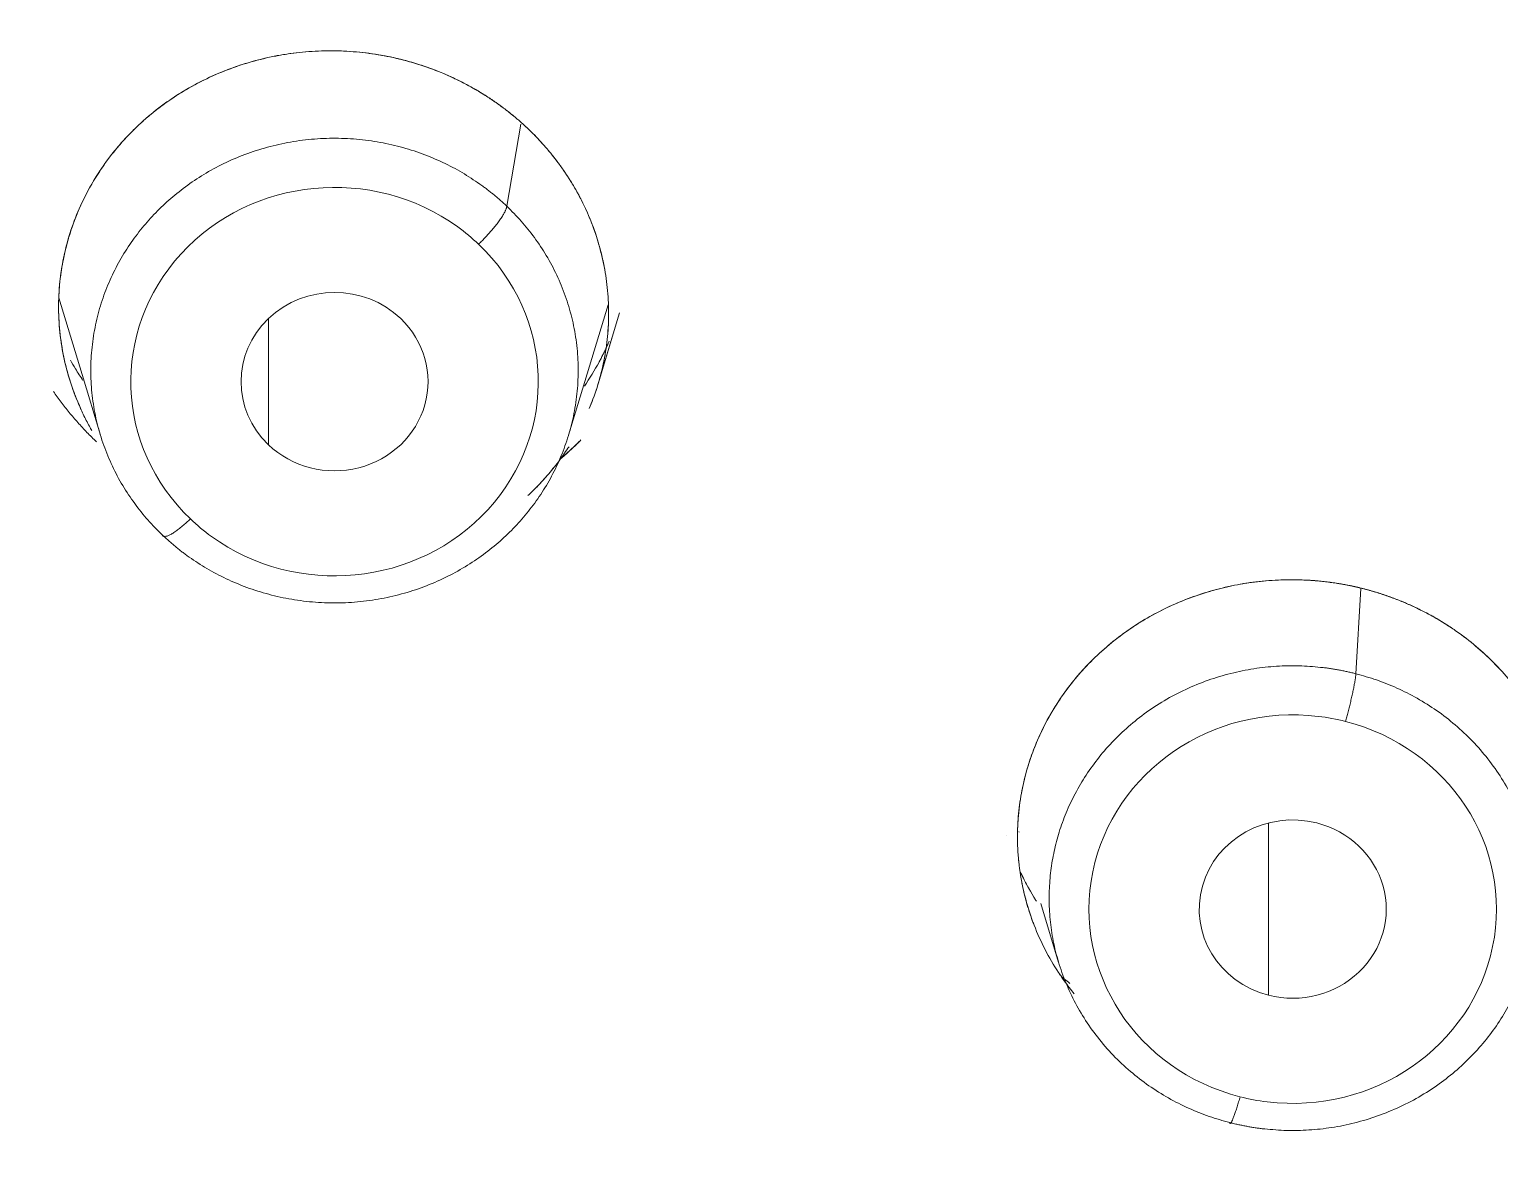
# Model space of a CAD drawing. Extents: x 6453 to 7582, y 0 to 827.
# Drawn here: x 6946.35 to 6957.36, y 476.34 to 484.75 of the extents above; entities that cross this region are included whole.
import ezdxf

# ---------------------------------------------------------------- set-up
doc = ezdxf.new("R2010")
doc.units = 0
doc.header["$LTSCALE"] = 30
doc.header["$MEASUREMENT"] = 0
doc.layers.add('1', color=7, linetype='CONTINUOUS')

msp = doc.modelspace()

# ---------------------------------------------------------------- linework, layer by layer
at = {"layer": '1', "color": 7, "linetype": 'Continuous', "lineweight": 13}
for p, q in [((6950.033, 484.041), (6949.928, 483.427)), ((6948.143, 482.586), (6948.143, 481.642)), ((6956.32, 480.564), (6956.283, 479.927)), ((6955.629, 478.81), (6955.629, 477.52))]:
    msp.add_line(p, q, dxfattribs=at)
at = {"layer": '1', "color": 7, "linetype": 'Continuous', "lineweight": 18}
for p, q in [((6946.574, 482.741), (6946.748, 482.167)), ((6950.39, 481.714), (6950.685, 482.688)), ((6950.606, 482.083), (6950.772, 482.63)), ((6950.611, 482.097), (6950.772, 482.63)), ((6946.748, 482.167), (6946.886, 481.714)), ((6953.665, 478.718), (6953.665, 478.718)), ((6953.761, 478.746), (6953.762, 478.742)), ((6953.924, 478.207), (6954.058, 477.764))]:
    msp.add_line(p, q, dxfattribs=at)
for centre, major_axis, start_param, end_param in [((6959.952, 496.519), (-59.628, 0), 0, 1.529457), ((6959.952, 496.519), (-59.628, 0), 0, 1.529457), ((6948.638, 482.114), (-0.7, 0), 3.926991, 7.068583), ((6948.638, 482.114), (-0.7, 0), 0.785398, 3.926991), ((6955.81, 478.165), (-0.7, 0), 4.45059, 7.592182), ((6955.81, 478.165), (-0.7, 0), 1.308997, 4.45059)]:
    msp.add_ellipse(centre, major_axis=major_axis, ratio=0.953717, start_param=start_param, end_param=end_param, dxfattribs=at)
at = {"layer": '1', "color": 7, "linetype": 'Continuous', "lineweight": 13}
for centre, start_param, end_param in [((6948.638, 482.114), 4.063117, 7.068583), ((6948.638, 482.114), 3.926991, 4.063117), ((6948.638, 482.114), 0.921524, 3.926991), ((6948.638, 482.114), 0.785398, 0.921524), ((6955.81, 478.165), 4.586715, 7.592182), ((6955.81, 478.165), 4.45059, 4.586715), ((6955.81, 478.165), 1.445123, 4.45059), ((6955.81, 478.165), 1.308997, 1.445123)]:
    msp.add_ellipse(centre, major_axis=(-1.525, 0), ratio=0.953717, start_param=start_param, end_param=end_param, dxfattribs=at)
at = {"layer": '1', "color": 7, "linetype": 'Continuous', "lineweight": 18}
for points, knots in [([(6962.419, 439.668), (6962.999, 439.691), (6964.676, 439.78), (6967.443, 440.04), (6970.703, 440.52), (6973.93, 441.172), (6977.115, 441.992), (6980.248, 442.979), (6983.318, 444.129), (6986.318, 445.439), (6989.237, 446.905), (6992.067, 448.523), (6994.799, 450.287), (6997.425, 452.192), (6999.937, 454.232), (7002.327, 456.402), (7004.588, 458.694), (7006.713, 461.101), (7008.695, 463.617), (7010.529, 466.233), (7012.208, 468.942), (7013.729, 471.735), (7015.085, 474.604), (7016.274, 477.54), (7017.291, 480.534), (7018.133, 483.576), (7018.799, 486.659), (7019.284, 489.772), (7019.59, 492.905), (7019.713, 496.05), (7019.655, 499.196), (7019.414, 502.335), (7018.993, 505.456), (7018.391, 508.55), (7017.612, 511.608), (7016.657, 514.62), (7015.53, 517.578), (7014.233, 520.471), (7012.77, 523.292), (7011.147, 526.031), (7009.368, 528.681), (7007.439, 531.234), (7005.364, 533.681), (7003.152, 536.015), (7000.807, 538.229), (6998.339, 540.316), (6995.753, 542.27), (6993.058, 544.085), (6990.263, 545.755), (6987.375, 547.276), (6984.403, 548.643), (6981.357, 549.85), (6978.245, 550.896), (6975.078, 551.776), (6971.865, 552.489), (6968.616, 553.031), (6965.34, 553.401), (6962.047, 553.598), (6958.749, 553.622), (6955.453, 553.471), (6952.172, 553.148), (6948.914, 552.652), (6945.69, 551.986), (6942.51, 551.151), (6939.382, 550.149), (6936.317, 548.985), (6933.324, 547.661), (6930.413, 546.181), (6927.591, 544.551), (6924.868, 542.774), (6922.252, 540.857), (6919.75, 538.805), (6917.371, 536.624), (6915.122, 534.322), (6913.01, 531.904), (6911.04, 529.379), (6909.22, 526.755), (6907.554, 524.038), (6906.048, 521.238), (6904.706, 518.363), (6903.532, 515.422), (6902.531, 512.423), (6901.704, 509.377), (6901.055, 506.291), (6900.585, 503.176), (6900.295, 500.041), (6900.188, 496.896), (6900.263, 493.75), (6900.519, 490.612), (6900.956, 487.493), (6901.573, 484.402), (6902.368, 481.348), (6903.339, 478.34), (6904.481, 475.388), (6905.793, 472.5), (6907.27, 469.686), (6908.907, 466.954), (6910.699, 464.313), (6912.642, 461.769), (6914.729, 459.332), (6916.953, 457.008), (6919.309, 454.805), (6921.788, 452.73), (6924.384, 450.788), (6927.088, 448.985), (6929.892, 447.328), (6932.788, 445.82), (6935.766, 444.468), (6938.818, 443.274), (6941.935, 442.243), (6945.107, 441.377), (6948.323, 440.68), (6951.575, 440.153), (6954.634, 439.822), (6956.606, 439.702), (6957.484, 439.668)], [0, 0, 0, 0, 0.004702, 0.013606, 0.022511, 0.031416, 0.040321, 0.049226, 0.058131, 0.067035, 0.07594, 0.084844, 0.093748, 0.102652, 0.111556, 0.120459, 0.129362, 0.138265, 0.147168, 0.15607, 0.164972, 0.173874, 0.182775, 0.191676, 0.200577, 0.209478, 0.218378, 0.227279, 0.236179, 0.245079, 0.253978, 0.262878, 0.271778, 0.280678, 0.289578, 0.298478, 0.307379, 0.316279, 0.32518, 0.334081, 0.342982, 0.351884, 0.360785, 0.369687, 0.37859, 0.387493, 0.396396, 0.405299, 0.414202, 0.423106, 0.43201, 0.440914, 0.449818, 0.458723, 0.467628, 0.476532, 0.485437, 0.494342, 0.503247, 0.512152, 0.521057, 0.529962, 0.538867, 0.547772, 0.556677, 0.565582, 0.574486, 0.583391, 0.592295, 0.601199, 0.610103, 0.619007, 0.62791, 0.636813, 0.645716, 0.654619, 0.663521, 0.672423, 0.681325, 0.690226, 0.699127, 0.708028, 0.716929, 0.725829, 0.734729, 0.743629, 0.752529, 0.761429, 0.770329, 0.779229, 0.788129, 0.797029, 0.805929, 0.814829, 0.82373, 0.832631, 0.841532, 0.850433, 0.859334, 0.868236, 0.877138, 0.886041, 0.894944, 0.903847, 0.91275, 0.921653, 0.930557, 0.939461, 0.948365, 0.95727, 0.966174, 0.975079, 0.983983, 0.992888, 1, 1, 1, 1]), ([(6995.778, 451.033), (6996.33, 451.416), (6997.748, 452.443), (6999.935, 454.234), (7002.327, 456.401), (7004.588, 458.694), (7006.713, 461.101), (7008.695, 463.617), (7010.529, 466.233), (7012.208, 468.942), (7013.729, 471.735), (7015.085, 474.604), (7016.274, 477.54), (7017.291, 480.534), (7018.133, 483.576), (7018.799, 486.659), (7019.284, 489.772), (7019.59, 492.905), (7019.713, 496.05), (7019.655, 499.196), (7019.414, 502.335), (7018.993, 505.456), (7018.391, 508.55), (7017.612, 511.608), (7016.657, 514.62), (7015.53, 517.578), (7014.233, 520.471), (7012.77, 523.292), (7011.147, 526.031), (7009.368, 528.681), (7007.439, 531.234), (7005.364, 533.681), (7003.152, 536.015), (7000.807, 538.229), (6998.339, 540.316), (6995.753, 542.27), (6993.058, 544.085), (6990.263, 545.755), (6987.375, 547.276), (6984.403, 548.643), (6981.357, 549.85), (6978.245, 550.896), (6975.078, 551.776), (6971.865, 552.489), (6968.616, 553.031), (6965.34, 553.401), (6962.047, 553.598), (6958.749, 553.622), (6955.453, 553.471), (6952.172, 553.148), (6948.914, 552.652), (6945.69, 551.986), (6942.51, 551.151), (6939.382, 550.149), (6936.317, 548.985), (6933.324, 547.661), (6930.413, 546.181), (6927.591, 544.551), (6924.868, 542.774), (6922.252, 540.857), (6919.75, 538.805), (6917.371, 536.624), (6915.122, 534.322), (6913.01, 531.904), (6911.04, 529.379), (6909.22, 526.755), (6907.554, 524.038), (6906.048, 521.238), (6904.706, 518.363), (6903.532, 515.422), (6902.531, 512.423), (6901.704, 509.377), (6901.055, 506.291), (6900.585, 503.176), (6900.295, 500.041), (6900.188, 496.896), (6900.263, 493.75), (6900.519, 490.612), (6900.956, 487.493), (6901.573, 484.402), (6902.368, 481.348), (6903.339, 478.34), (6904.481, 475.388), (6905.793, 472.5), (6907.27, 469.686), (6908.907, 466.954), (6910.699, 464.313), (6912.642, 461.769), (6914.729, 459.332), (6916.954, 457.009), (6919.307, 454.804), (6921.793, 452.736), (6923.685, 451.284), (6924.774, 450.56), (6924.962, 450.437)], [0, 0, 0, 0, 0.006833, 0.017845, 0.028856, 0.039868, 0.050878, 0.061889, 0.072899, 0.083908, 0.094918, 0.105926, 0.116935, 0.127943, 0.138951, 0.149959, 0.160966, 0.171973, 0.18298, 0.193987, 0.204994, 0.216001, 0.227008, 0.238016, 0.249023, 0.26003, 0.271038, 0.282046, 0.293055, 0.304063, 0.315072, 0.326082, 0.337091, 0.348102, 0.359112, 0.370123, 0.381134, 0.392146, 0.403157, 0.414169, 0.425182, 0.436194, 0.447207, 0.45822, 0.469233, 0.480246, 0.491259, 0.502272, 0.513286, 0.524299, 0.535313, 0.546326, 0.557339, 0.568352, 0.579365, 0.590378, 0.601391, 0.612403, 0.623416, 0.634428, 0.645439, 0.656451, 0.667462, 0.678472, 0.689483, 0.700493, 0.711502, 0.722512, 0.73352, 0.744529, 0.755537, 0.766545, 0.777553, 0.78856, 0.799567, 0.810574, 0.821581, 0.832588, 0.843595, 0.854602, 0.865609, 0.876617, 0.887624, 0.898632, 0.90964, 0.920649, 0.931657, 0.942666, 0.953676, 0.964686, 0.975696, 0.986706, 0.997717, 1, 1, 1, 1]), ([(6950.087, 484.007), (6950.081, 484.012), (6950.071, 484.022), (6950.054, 484.037), (6950.038, 484.052), (6950.021, 484.067), (6950.004, 484.081), (6949.987, 484.096), (6949.969, 484.11), (6949.952, 484.124), (6949.934, 484.138), (6949.916, 484.152), (6949.898, 484.166), (6949.88, 484.179), (6949.861, 484.193), (6949.843, 484.206), (6949.824, 484.219), (6949.805, 484.232), (6949.765, 484.258), (6949.702, 484.297), (6949.616, 484.344), (6949.528, 484.388), (6949.412, 484.439), (6949.266, 484.492), (6949.086, 484.541), (6948.898, 484.574), (6948.748, 484.588), (6948.544, 484.594), (6948.279, 484.576), (6947.982, 484.505), (6947.744, 484.414), (6947.561, 484.324), (6947.4, 484.222), (6947.278, 484.129), (6947.193, 484.055), (6947.1, 483.967), (6946.991, 483.846), (6946.871, 483.682), (6946.764, 483.498), (6946.678, 483.296), (6946.619, 483.096), (6946.585, 482.91), (6946.57, 482.725), (6946.574, 482.533), (6946.601, 482.332), (6946.648, 482.141), (6946.698, 482.001), (6946.732, 481.925), (6946.74, 481.906)], [0, 0, 0, 0, 0.003997, 0.008, 0.01201, 0.016025, 0.020046, 0.024073, 0.028106, 0.032144, 0.036189, 0.04024, 0.044297, 0.04836, 0.052429, 0.056503, 0.060584, 0.064671, 0.068763, 0.086283, 0.103788, 0.121281, 0.138761, 0.170802, 0.203497, 0.237207, 0.271159, 0.283126, 0.344465, 0.411111, 0.444487, 0.480562, 0.520394, 0.547115, 0.564245, 0.581415, 0.617108, 0.653514, 0.693793, 0.735097, 0.775752, 0.810124, 0.841047, 0.879624, 0.917616, 0.953877, 0.988909, 1, 1, 1, 1]), ([(6950.087, 484.007), (6950.081, 484.012), (6950.071, 484.022), (6950.054, 484.037), (6950.038, 484.052), (6950.021, 484.067), (6950.004, 484.081), (6949.987, 484.096), (6949.969, 484.11), (6949.952, 484.124), (6949.934, 484.138), (6949.916, 484.152), (6949.898, 484.166), (6949.88, 484.179), (6949.861, 484.193), (6949.843, 484.206), (6949.824, 484.219), (6949.805, 484.232), (6949.765, 484.258), (6949.702, 484.297), (6949.616, 484.344), (6949.528, 484.388), (6949.412, 484.439), (6949.266, 484.492), (6949.086, 484.541), (6948.898, 484.574), (6948.748, 484.588), (6948.544, 484.594), (6948.279, 484.576), (6947.982, 484.505), (6947.744, 484.414), (6947.561, 484.324), (6947.4, 484.222), (6947.278, 484.129), (6947.193, 484.055), (6947.1, 483.967), (6946.991, 483.846), (6946.871, 483.682), (6946.764, 483.498), (6946.678, 483.296), (6946.619, 483.096), (6946.585, 482.91), (6946.57, 482.725), (6946.574, 482.533), (6946.601, 482.332), (6946.648, 482.141), (6946.698, 482.001), (6946.732, 481.925), (6946.74, 481.906)], [0, 0, 0, 0, 0.003997, 0.008, 0.01201, 0.016025, 0.020046, 0.024073, 0.028106, 0.032144, 0.036189, 0.04024, 0.044297, 0.04836, 0.052429, 0.056503, 0.060584, 0.064671, 0.068763, 0.086283, 0.103788, 0.121281, 0.138761, 0.170802, 0.203497, 0.237207, 0.271159, 0.283126, 0.344465, 0.411111, 0.444487, 0.480562, 0.520394, 0.547115, 0.564245, 0.581415, 0.617108, 0.653514, 0.693793, 0.735097, 0.775752, 0.810124, 0.841047, 0.879624, 0.917616, 0.953877, 0.988909, 1, 1, 1, 1]), ([(6946.74, 481.907), (6946.732, 481.925), (6946.697, 482.005), (6946.645, 482.15), (6946.599, 482.344), (6946.574, 482.541), (6946.57, 482.739), (6946.588, 482.935), (6946.627, 483.129), (6946.686, 483.318), (6946.766, 483.5), (6946.865, 483.672), (6946.982, 483.835), (6947.115, 483.984), (6947.262, 484.119), (6947.422, 484.238), (6947.591, 484.34), (6947.769, 484.425), (6947.951, 484.492), (6948.138, 484.543), (6948.327, 484.576), (6948.516, 484.592), (6948.706, 484.591), (6948.894, 484.575), (6949.08, 484.542), (6949.262, 484.494), (6949.409, 484.44), (6949.525, 484.39), (6949.611, 484.347), (6949.695, 484.301), (6949.762, 484.26), (6949.813, 484.226), (6949.85, 484.201), (6949.886, 484.175), (6949.921, 484.149), (6949.955, 484.122), (6949.989, 484.094), (6950.022, 484.066), (6950.055, 484.037), (6950.076, 484.017), (6950.087, 484.007)], [0, 0, 0, 0, 0.011078, 0.048196, 0.085169, 0.122059, 0.158924, 0.195799, 0.232517, 0.269513, 0.306168, 0.343192, 0.379846, 0.416498, 0.452819, 0.488901, 0.52442, 0.559489, 0.594199, 0.628358, 0.662125, 0.695584, 0.728866, 0.76203, 0.795081, 0.828293, 0.861254, 0.878214, 0.895167, 0.912166, 0.929263, 0.937187, 0.945083, 0.952956, 0.96081, 0.968652, 0.976486, 0.984318, 0.992155, 1, 1, 1, 1]), ([(6946.821, 481.747), (6946.815, 481.758), (6946.793, 481.798), (6946.756, 481.869), (6946.701, 481.992), (6946.645, 482.15), (6946.599, 482.344), (6946.574, 482.541), (6946.57, 482.739), (6946.588, 482.935), (6946.627, 483.129), (6946.686, 483.318), (6946.766, 483.5), (6946.865, 483.672), (6946.982, 483.835), (6947.115, 483.984), (6947.262, 484.119), (6947.422, 484.238), (6947.591, 484.34), (6947.769, 484.425), (6947.951, 484.492), (6948.138, 484.543), (6948.327, 484.576), (6948.516, 484.592), (6948.706, 484.591), (6948.894, 484.575), (6949.08, 484.542), (6949.262, 484.494), (6949.409, 484.44), (6949.525, 484.39), (6949.611, 484.347), (6949.695, 484.301), (6949.762, 484.26), (6949.813, 484.226), (6949.85, 484.201), (6949.886, 484.175), (6949.921, 484.149), (6949.955, 484.122), (6949.989, 484.094), (6950.022, 484.066), (6950.055, 484.037), (6950.076, 484.017), (6950.087, 484.007)], [0, 0, 0, 0, 0.006532, 0.024496, 0.042509, 0.078447, 0.114245, 0.149962, 0.185656, 0.221359, 0.25691, 0.29273, 0.32822, 0.364068, 0.399556, 0.435043, 0.47021, 0.505146, 0.539536, 0.573489, 0.607097, 0.64017, 0.672864, 0.705259, 0.737484, 0.769594, 0.801594, 0.833751, 0.865664, 0.882084, 0.898499, 0.914957, 0.931511, 0.939184, 0.946829, 0.954451, 0.962056, 0.969648, 0.977233, 0.984817, 0.992404, 1, 1, 1, 1]), ([(6950.61, 482.095), (6950.618, 482.121), (6950.643, 482.209), (6950.672, 482.357), (6950.69, 482.535), (6950.69, 482.71), (6950.674, 482.886), (6950.64, 483.064), (6950.589, 483.236), (6950.534, 483.374), (6950.481, 483.483), (6950.436, 483.566), (6950.386, 483.646), (6950.343, 483.71), (6950.308, 483.758), (6950.282, 483.791), (6950.256, 483.824), (6950.229, 483.856), (6950.202, 483.887), (6950.174, 483.918), (6950.146, 483.948), (6950.117, 483.978), (6950.097, 483.997), (6950.087, 484.007)], [0, 0, 0, 0, 0.038813, 0.133112, 0.218508, 0.298702, 0.387329, 0.475441, 0.560947, 0.644855, 0.689564, 0.734316, 0.779112, 0.823952, 0.84372, 0.863437, 0.883102, 0.902714, 0.922275, 0.941784, 0.961241, 0.980646, 1, 1, 1, 1]), ([(6950.087, 484.007), (6950.092, 484.001), (6950.103, 483.991), (6950.119, 483.975), (6950.135, 483.959), (6950.151, 483.943), (6950.166, 483.927), (6950.181, 483.91), (6950.197, 483.893), (6950.211, 483.877), (6950.226, 483.86), (6950.241, 483.842), (6950.255, 483.825), (6950.269, 483.808), (6950.283, 483.79), (6950.297, 483.772), (6950.31, 483.754), (6950.324, 483.736), (6950.351, 483.698), (6950.39, 483.641), (6950.438, 483.562), (6950.482, 483.482), (6950.535, 483.373), (6950.591, 483.233), (6950.629, 483.099), (6950.647, 483.022), (6950.65, 483.004)], [0, 0, 0, 0, 0.019042, 0.03807, 0.057087, 0.076099, 0.095107, 0.114116, 0.133129, 0.152149, 0.171181, 0.190228, 0.209294, 0.228381, 0.247494, 0.266637, 0.285811, 0.305022, 0.324273, 0.40353, 0.482368, 0.561024, 0.639738, 0.794436, 0.950174, 1, 1, 1, 1]), ([(6950.61, 482.095), (6950.618, 482.121), (6950.643, 482.209), (6950.672, 482.357), (6950.69, 482.535), (6950.69, 482.71), (6950.674, 482.886), (6950.64, 483.064), (6950.589, 483.236), (6950.534, 483.374), (6950.481, 483.483), (6950.436, 483.566), (6950.386, 483.646), (6950.343, 483.71), (6950.308, 483.758), (6950.282, 483.791), (6950.256, 483.824), (6950.229, 483.856), (6950.202, 483.887), (6950.174, 483.918), (6950.146, 483.948), (6950.117, 483.978), (6950.097, 483.997), (6950.087, 484.007)], [0, 0, 0, 0, 0.038813, 0.133112, 0.218508, 0.298702, 0.387329, 0.475441, 0.560947, 0.644855, 0.689564, 0.734316, 0.779112, 0.823952, 0.84372, 0.863437, 0.883102, 0.902714, 0.922275, 0.941784, 0.961241, 0.980646, 1, 1, 1, 1]), ([(6950.087, 484.007), (6950.092, 484.001), (6950.103, 483.991), (6950.119, 483.975), (6950.135, 483.959), (6950.151, 483.943), (6950.166, 483.927), (6950.181, 483.91), (6950.197, 483.893), (6950.211, 483.877), (6950.226, 483.86), (6950.241, 483.842), (6950.255, 483.825), (6950.269, 483.808), (6950.283, 483.79), (6950.297, 483.772), (6950.31, 483.754), (6950.324, 483.736), (6950.351, 483.698), (6950.39, 483.641), (6950.438, 483.562), (6950.482, 483.482), (6950.535, 483.373), (6950.591, 483.233), (6950.634, 483.082), (6950.654, 482.987), (6950.661, 482.95)], [0, 0, 0, 0, 0.018177, 0.036341, 0.054496, 0.072644, 0.090789, 0.108935, 0.127085, 0.145242, 0.16341, 0.181593, 0.199793, 0.218014, 0.236259, 0.254532, 0.272836, 0.291175, 0.309552, 0.385211, 0.46047, 0.535555, 0.610696, 0.758371, 0.907039, 1, 1, 1, 1]), ([(6950.688, 482.704), (6950.688, 482.704), (6950.69, 482.643), (6950.69, 482.521), (6950.67, 482.339), (6950.632, 482.159), (6950.586, 482.017), (6950.554, 481.936), (6950.544, 481.913)], [0, 0, 0, 0, 0.000549, 0.225809, 0.450508, 0.676865, 0.907125, 1, 1, 1, 1]), ([(6950.688, 482.704), (6950.69, 482.643), (6950.69, 482.521), (6950.67, 482.339), (6950.632, 482.159), (6950.587, 482.02), (6950.556, 481.941), (6950.547, 481.921)], [0, 0, 0, 0, 0.22779, 0.455053, 0.683993, 0.91688, 1, 1, 1, 1]), ([(6950.62, 482.263), (6950.62, 482.264), (6950.623, 482.27), (6950.629, 482.281), (6950.636, 482.294), (6950.643, 482.309), (6950.651, 482.323), (6950.658, 482.338), (6950.665, 482.353), (6950.672, 482.369), (6950.68, 482.385), (6950.687, 482.4), (6950.691, 482.411), (6950.693, 482.416)], [0, 0, 0, 0, 0.023326, 0.114482, 0.207287, 0.301742, 0.397847, 0.495602, 0.595006, 0.69606, 0.798763, 0.903116, 1, 1, 1, 1]), ([(6950.62, 482.263), (6950.62, 482.264), (6950.623, 482.27), (6950.629, 482.281), (6950.636, 482.294), (6950.643, 482.309), (6950.651, 482.323), (6950.658, 482.338), (6950.665, 482.353), (6950.672, 482.369), (6950.68, 482.385), (6950.687, 482.4), (6950.691, 482.411), (6950.693, 482.416)], [0, 0, 0, 0, 0.023325, 0.114481, 0.207287, 0.301742, 0.397847, 0.495601, 0.595005, 0.696059, 0.798762, 0.903115, 1, 1, 1, 1]), ([(6946.661, 482.275), (6946.673, 482.253), (6946.686, 482.231), (6946.717, 482.18), (6946.736, 482.15), (6946.755, 482.123)], [0, 0, 0, 0, 0.398649, 0.398649, 1, 1, 1, 1]), ([(6946.661, 482.275), (6946.673, 482.253), (6946.686, 482.231), (6946.717, 482.18), (6946.736, 482.15), (6946.755, 482.123)], [0, 0, 0, 0, 0.398649, 0.398649, 1, 1, 1, 1]), ([(6950.621, 482.265), (6950.62, 482.264), (6950.586, 482.2), (6950.548, 482.139), (6950.508, 482.081)], [0, 0, 0, 0, 0.029394, 1, 1, 1, 1]), ([(6950.621, 482.265), (6950.62, 482.264), (6950.586, 482.2), (6950.548, 482.139), (6950.508, 482.081)], [0, 0, 0, 0, 0.029394, 1, 1, 1, 1]), ([(6946.534, 482.039), (6946.543, 482.026), (6946.562, 482), (6946.591, 481.96), (6946.621, 481.921), (6946.652, 481.883), (6946.684, 481.845), (6946.717, 481.808), (6946.75, 481.771), (6946.785, 481.734), (6946.82, 481.698), (6946.845, 481.674), (6946.857, 481.663)], [0, 0, 0, 0, 0.098597, 0.197453, 0.296575, 0.395988, 0.495718, 0.595791, 0.696231, 0.797063, 0.898311, 1, 1, 1, 1]), ([(6946.534, 482.039), (6946.543, 482.026), (6946.562, 482), (6946.591, 481.96), (6946.621, 481.921), (6946.652, 481.883), (6946.684, 481.845), (6946.717, 481.808), (6946.75, 481.771), (6946.785, 481.734), (6946.82, 481.698), (6946.845, 481.674), (6946.857, 481.663)], [0, 0, 0, 0, 0.098597, 0.197453, 0.296575, 0.395988, 0.495718, 0.595791, 0.696231, 0.797063, 0.898311, 1, 1, 1, 1]), ([(6950.479, 481.674), (6950.449, 481.644), (6950.398, 481.596), (6950.346, 481.551), (6950.326, 481.534)], [0, 0, 0, 0, 0.628266, 1, 1, 1, 1]), ([(6950.479, 481.674), (6950.449, 481.644), (6950.398, 481.596), (6950.346, 481.551), (6950.326, 481.534)], [0, 0, 0, 0, 0.628266, 1, 1, 1, 1]), ([(6950.363, 481.565), (6950.391, 481.59), (6950.431, 481.627), (6950.47, 481.665), (6950.482, 481.677)], [0, 0, 0, 0, 0.69094, 1, 1, 1, 1]), ([(6950.363, 481.565), (6950.391, 481.59), (6950.431, 481.627), (6950.47, 481.665), (6950.482, 481.677)], [0, 0, 0, 0, 0.69094, 1, 1, 1, 1]), ([(6950.393, 481.627), (6950.371, 481.594), (6950.323, 481.524), (6950.242, 481.423), (6950.162, 481.335), (6950.108, 481.282), (6950.086, 481.262)], [0, 0, 0, 0, 0.254678, 0.53218, 0.812908, 1, 1, 1, 1]), ([(6950.393, 481.627), (6950.371, 481.594), (6950.323, 481.524), (6950.242, 481.423), (6950.182, 481.357), (6950.151, 481.325)], [0, 0, 0, 0, 0.313943, 0.656022, 1, 1, 1, 1]), ([(6953.763, 478.487), (6953.761, 478.507), (6953.752, 478.592), (6953.747, 478.742), (6953.761, 478.938), (6953.796, 479.13), (6953.852, 479.317), (6953.926, 479.496), (6954.018, 479.665), (6954.125, 479.822), (6954.246, 479.968), (6954.38, 480.1), (6954.525, 480.218), (6954.679, 480.322), (6954.843, 480.412), (6955.013, 480.487), (6955.191, 480.547), (6955.373, 480.592), (6955.528, 480.616), (6955.654, 480.627), (6955.751, 480.631), (6955.848, 480.631), (6955.927, 480.627), (6955.989, 480.623), (6956.034, 480.618), (6956.079, 480.613), (6956.123, 480.607), (6956.167, 480.6), (6956.211, 480.592), (6956.254, 480.583), (6956.298, 480.574), (6956.326, 480.567), (6956.341, 480.563)], [0, 0, 0, 0, 0.015654, 0.068153, 0.120182, 0.172166, 0.223709, 0.274902, 0.325291, 0.37506, 0.424287, 0.472774, 0.520654, 0.568152, 0.615341, 0.662418, 0.70928, 0.756416, 0.80316, 0.827228, 0.851283, 0.875398, 0.899644, 0.910887, 0.92209, 0.933259, 0.944402, 0.955527, 0.966641, 0.977753, 0.98887, 1, 1, 1, 1]), ([(6953.763, 478.487), (6953.761, 478.507), (6953.752, 478.592), (6953.747, 478.742), (6953.761, 478.938), (6953.796, 479.13), (6953.852, 479.317), (6953.926, 479.496), (6954.018, 479.665), (6954.125, 479.822), (6954.246, 479.968), (6954.38, 480.1), (6954.525, 480.218), (6954.679, 480.322), (6954.843, 480.412), (6955.013, 480.487), (6955.191, 480.547), (6955.373, 480.592), (6955.528, 480.616), (6955.654, 480.627), (6955.751, 480.631), (6955.848, 480.631), (6955.927, 480.627), (6955.989, 480.623), (6956.034, 480.618), (6956.079, 480.613), (6956.123, 480.607), (6956.167, 480.6), (6956.211, 480.592), (6956.254, 480.583), (6956.298, 480.574), (6956.326, 480.567), (6956.341, 480.563)], [0, 0, 0, 0, 0.015654, 0.068153, 0.120182, 0.172166, 0.223709, 0.274902, 0.325291, 0.37506, 0.424287, 0.472774, 0.520654, 0.568152, 0.615341, 0.662418, 0.70928, 0.756416, 0.80316, 0.827228, 0.851283, 0.875398, 0.899644, 0.910887, 0.92209, 0.933259, 0.944402, 0.955527, 0.966641, 0.977753, 0.98887, 1, 1, 1, 1]), ([(6956.341, 480.563), (6956.333, 480.565), (6956.319, 480.569), (6956.296, 480.574), (6956.274, 480.579), (6956.251, 480.584), (6956.229, 480.589), (6956.206, 480.593), (6956.183, 480.597), (6956.16, 480.601), (6956.137, 480.605), (6956.114, 480.608), (6956.091, 480.611), (6956.068, 480.614), (6956.045, 480.617), (6956.022, 480.62), (6955.998, 480.622), (6955.975, 480.624), (6955.952, 480.626), (6955.928, 480.627), (6955.905, 480.628), (6955.881, 480.629), (6955.858, 480.63), (6955.834, 480.631), (6955.789, 480.631), (6955.722, 480.63), (6955.634, 480.625), (6955.546, 480.617), (6955.432, 480.601), (6955.291, 480.573), (6955.127, 480.527), (6954.966, 480.468), (6954.764, 480.374), (6954.519, 480.222), (6954.263, 479.996), (6954.079, 479.764), (6953.956, 479.555), (6953.881, 479.393), (6953.834, 479.257), (6953.806, 479.157), (6953.78, 479.045), (6953.757, 478.898), (6953.746, 478.712), (6953.756, 478.515), (6953.785, 478.336), (6953.815, 478.223), (6953.828, 478.178)], [0, 0, 0, 0, 0.0053, 0.010606, 0.015918, 0.021236, 0.026561, 0.031892, 0.037229, 0.042572, 0.047922, 0.053278, 0.05864, 0.064009, 0.069384, 0.074765, 0.080153, 0.085546, 0.090946, 0.096353, 0.101766, 0.107185, 0.11261, 0.118042, 0.12348, 0.143782, 0.164135, 0.18454, 0.204996, 0.24391, 0.283444, 0.323378, 0.363429, 0.439564, 0.525126, 0.60617, 0.651553, 0.701117, 0.736369, 0.756866, 0.77784, 0.820556, 0.866659, 0.91451, 0.965555, 1, 1, 1, 1]), ([(6956.341, 480.563), (6956.333, 480.565), (6956.319, 480.569), (6956.296, 480.574), (6956.274, 480.579), (6956.251, 480.584), (6956.229, 480.589), (6956.206, 480.593), (6956.183, 480.597), (6956.16, 480.601), (6956.137, 480.605), (6956.114, 480.608), (6956.091, 480.611), (6956.068, 480.614), (6956.045, 480.617), (6956.022, 480.62), (6955.998, 480.622), (6955.975, 480.624), (6955.952, 480.626), (6955.928, 480.627), (6955.905, 480.628), (6955.881, 480.629), (6955.858, 480.63), (6955.834, 480.631), (6955.789, 480.631), (6955.722, 480.63), (6955.634, 480.625), (6955.546, 480.617), (6955.432, 480.601), (6955.291, 480.573), (6955.127, 480.527), (6954.966, 480.468), (6954.764, 480.374), (6954.519, 480.222), (6954.263, 479.996), (6954.079, 479.764), (6953.956, 479.555), (6953.881, 479.393), (6953.834, 479.257), (6953.806, 479.157), (6953.78, 479.045), (6953.757, 478.898), (6953.746, 478.712), (6953.756, 478.515), (6953.785, 478.336), (6953.815, 478.223), (6953.828, 478.178)], [0, 0, 0, 0, 0.0053, 0.010606, 0.015918, 0.021236, 0.026561, 0.031892, 0.037229, 0.042572, 0.047922, 0.053278, 0.05864, 0.064009, 0.069384, 0.074765, 0.080153, 0.085546, 0.090946, 0.096353, 0.101766, 0.107185, 0.11261, 0.118042, 0.12348, 0.143782, 0.164135, 0.18454, 0.204996, 0.24391, 0.283444, 0.323378, 0.363429, 0.439564, 0.525126, 0.60617, 0.651553, 0.701117, 0.736369, 0.756866, 0.77784, 0.820556, 0.866659, 0.91451, 0.965555, 1, 1, 1, 1]), ([(6956.341, 480.563), (6956.348, 480.561), (6956.363, 480.557), (6956.385, 480.551), (6956.408, 480.545), (6956.43, 480.538), (6956.452, 480.532), (6956.473, 480.525), (6956.495, 480.517), (6956.517, 480.51), (6956.539, 480.502), (6956.56, 480.494), (6956.582, 480.486), (6956.603, 480.478), (6956.625, 480.469), (6956.646, 480.46), (6956.667, 480.451), (6956.688, 480.442), (6956.731, 480.422), (6956.795, 480.391), (6956.879, 480.346), (6956.959, 480.297), (6957.062, 480.228), (6957.185, 480.134), (6957.289, 480.037), (6957.344, 479.978), (6957.358, 479.964)], [0, 0, 0, 0, 0.019044, 0.038074, 0.057094, 0.076107, 0.095117, 0.114127, 0.133142, 0.152164, 0.171197, 0.190245, 0.209312, 0.228401, 0.247515, 0.266659, 0.285835, 0.305047, 0.324299, 0.403592, 0.482441, 0.561091, 0.639791, 0.794561, 0.950253, 1, 1, 1, 1]), ([(6957.358, 479.964), (6957.343, 479.98), (6957.286, 480.039), (6957.182, 480.136), (6957.061, 480.229), (6956.957, 480.298), (6956.875, 480.348), (6956.789, 480.394), (6956.718, 480.428), (6956.663, 480.453), (6956.623, 480.47), (6956.583, 480.486), (6956.543, 480.501), (6956.503, 480.515), (6956.463, 480.528), (6956.422, 480.541), (6956.382, 480.552), (6956.354, 480.559), (6956.341, 480.563)], [0, 0, 0, 0, 0.054991, 0.209033, 0.360196, 0.440741, 0.521363, 0.602064, 0.682844, 0.718458, 0.753978, 0.789404, 0.824737, 0.859976, 0.895122, 0.930174, 0.965134, 1, 1, 1, 1]), ([(6956.341, 480.563), (6956.348, 480.561), (6956.363, 480.557), (6956.385, 480.551), (6956.408, 480.545), (6956.43, 480.538), (6956.452, 480.532), (6956.473, 480.525), (6956.495, 480.517), (6956.517, 480.51), (6956.539, 480.502), (6956.56, 480.494), (6956.582, 480.486), (6956.603, 480.478), (6956.625, 480.469), (6956.646, 480.46), (6956.667, 480.451), (6956.688, 480.442), (6956.731, 480.422), (6956.795, 480.391), (6956.879, 480.346), (6956.959, 480.297), (6957.062, 480.228), (6957.185, 480.134), (6957.289, 480.037), (6957.344, 479.978), (6957.358, 479.964)], [0, 0, 0, 0, 0.019044, 0.038074, 0.057094, 0.076107, 0.095117, 0.114127, 0.133142, 0.152164, 0.171197, 0.190245, 0.209312, 0.228401, 0.247515, 0.266659, 0.285835, 0.305047, 0.324299, 0.403592, 0.482441, 0.561091, 0.639791, 0.794561, 0.950253, 1, 1, 1, 1]), ([(6957.445, 477.521), (6957.457, 477.536), (6957.516, 477.611), (6957.61, 477.749), (6957.706, 477.934), (6957.764, 478.084), (6957.798, 478.195), (6957.825, 478.3), (6957.854, 478.455), (6957.87, 478.651), (6957.862, 478.856), (6957.834, 479.049), (6957.786, 479.236), (6957.72, 479.415), (6957.64, 479.577), (6957.548, 479.729), (6957.44, 479.874), (6957.316, 480.011), (6957.182, 480.136), (6957.061, 480.229), (6956.957, 480.298), (6956.875, 480.348), (6956.789, 480.394), (6956.718, 480.428), (6956.663, 480.453), (6956.623, 480.47), (6956.583, 480.486), (6956.543, 480.501), (6956.503, 480.515), (6956.463, 480.528), (6956.422, 480.541), (6956.382, 480.552), (6956.354, 480.559), (6956.341, 480.563)], [0, 0, 0, 0, 0.014801, 0.074309, 0.129625, 0.178269, 0.20051, 0.22175, 0.263743, 0.32479, 0.37739, 0.426369, 0.478554, 0.529711, 0.576039, 0.619544, 0.667624, 0.715425, 0.761813, 0.807333, 0.831588, 0.855866, 0.880168, 0.904493, 0.915218, 0.925914, 0.936582, 0.947222, 0.957834, 0.968418, 0.978973, 0.989501, 1, 1, 1, 1]), ([(6953.84, 478.31), (6953.824, 478.338), (6953.799, 478.384), (6953.777, 478.43), (6953.769, 478.447)], [0, 0, 0, 0, 0.626295, 1, 1, 1, 1]), ([(6953.84, 478.31), (6953.824, 478.338), (6953.799, 478.384), (6953.777, 478.43), (6953.769, 478.447)], [0, 0, 0, 0, 0.626295, 1, 1, 1, 1]), ([(6953.779, 478.425), (6953.782, 478.42), (6953.784, 478.416), (6953.817, 478.349), (6953.85, 478.29), (6953.887, 478.231), (6953.889, 478.228), (6953.891, 478.225)], [0, 0, 0, 0, 0.065842, 0.065842, 0.949627, 0.949627, 1, 1, 1, 1]), ([(6953.779, 478.425), (6953.782, 478.42), (6953.784, 478.416), (6953.817, 478.349), (6953.85, 478.29), (6953.887, 478.231), (6953.889, 478.228), (6953.891, 478.225)], [0, 0, 0, 0, 0.065842, 0.065842, 0.949627, 0.949627, 1, 1, 1, 1]), ([(6953.871, 478.054), (6953.857, 478.089), (6953.823, 478.187), (6953.797, 478.291), (6953.783, 478.359), (6953.783, 478.363)], [0, 0, 0, 0, 0.348886, 0.965631, 1, 1, 1, 1]), ([(6954.175, 477.53), (6954.149, 477.562), (6954.083, 477.648), (6953.989, 477.795), (6953.9, 477.974), (6953.83, 478.16), (6953.797, 478.291), (6953.783, 478.359), (6953.783, 478.363)], [0, 0, 0, 0, 0.131605, 0.345828, 0.559886, 0.773282, 0.988032, 1, 1, 1, 1])]:
    msp.add_open_spline(points, degree=3, knots=knots, dxfattribs=at)
for points, weights in [([(6900.323, 496.519), (6900.323, 441.954), (6957.487, 439.699)], [1, 0.715597051235, 0.983511684925]), ([(6900.323, 496.519), (6900.323, 441.954), (6957.487, 439.699)], [1, 0.715597051235, 0.983511684925]), ([(6947.535, 480.811), (6947.436, 480.883), (6947.348, 480.967)], [1, 0.997684613309, 1]), ([(6955.582, 476.521), (6955.458, 476.536), (6955.338, 476.567)], [1, 0.997684613302, 1])]:
    msp.add_rational_spline(points, weights, degree=2, dxfattribs=at)
for points, weights in [([(6947.348, 480.967), (6946.143, 482.116), (6947.263, 483.34), (6948.383, 484.565), (6949.741, 483.582)], [1, 0.730756588831, 1, 0.730756588831, 1]), ([(6949.928, 483.427), (6951.132, 482.278), (6950.012, 481.053), (6948.892, 479.829), (6947.535, 480.811)], [1, 0.730756595522, 1, 0.730756595522, 1]), ([(6955.338, 476.567), (6953.693, 476.987), (6954.021, 478.582), (6954.349, 480.177), (6956.039, 479.973)], [1, 0.730756588867, 1, 0.730756588867, 1]), ([(6956.283, 479.927), (6957.928, 479.507), (6957.6, 477.912), (6957.272, 476.318), (6955.582, 476.521)], [1, 0.730756595522, 1, 0.730756595522, 1])]:
    msp.add_rational_spline(points, weights, degree=2, knots=[0, 0, 0, 0.5, 0.5, 1, 1, 1], dxfattribs=at)
at = {"layer": '1', "color": 7, "linetype": 'Continuous', "lineweight": 13}
for points, weights in [([(6949.741, 483.582), (6949.84, 483.51), (6949.928, 483.427)], [1, 0.997684611977, 1]), ([(6949.716, 483.143), (6949.911, 483.328), (6949.928, 483.427)], [1, 0.737277336812, 1]), ([(6947.348, 480.967), (6947.365, 480.9), (6947.559, 481.086)], [1, 0.73727733682, 1]), ([(6956.039, 479.973), (6956.162, 479.958), (6956.283, 479.927)], [1, 0.997684611978, 1]), ([(6956.205, 479.57), (6956.276, 479.823), (6956.283, 479.927)], [1, 0.737277336807, 1]), ([(6955.338, 476.567), (6955.345, 476.507), (6955.416, 476.76)], [1, 0.737277336816, 1])]:
    msp.add_rational_spline(points, weights, degree=2, dxfattribs=at)
at = {"layer": '1', "color": 7, "linetype": 'Continuous', "lineweight": 18}
for points in [[(6950.151, 481.325), (6950.186, 481.361), (6950.22, 481.398), (6950.252, 481.436)], [(6950.151, 481.325), (6950.186, 481.361), (6950.22, 481.398), (6950.252, 481.436)], [(6954.064, 477.675), (6954.089, 477.653), (6954.115, 477.63), (6954.141, 477.609)], [(6954.064, 477.675), (6954.089, 477.653), (6954.115, 477.63), (6954.141, 477.609)]]:
    msp.add_open_spline(points, degree=3, dxfattribs=at)

doc.saveas('drawing.dxf')
